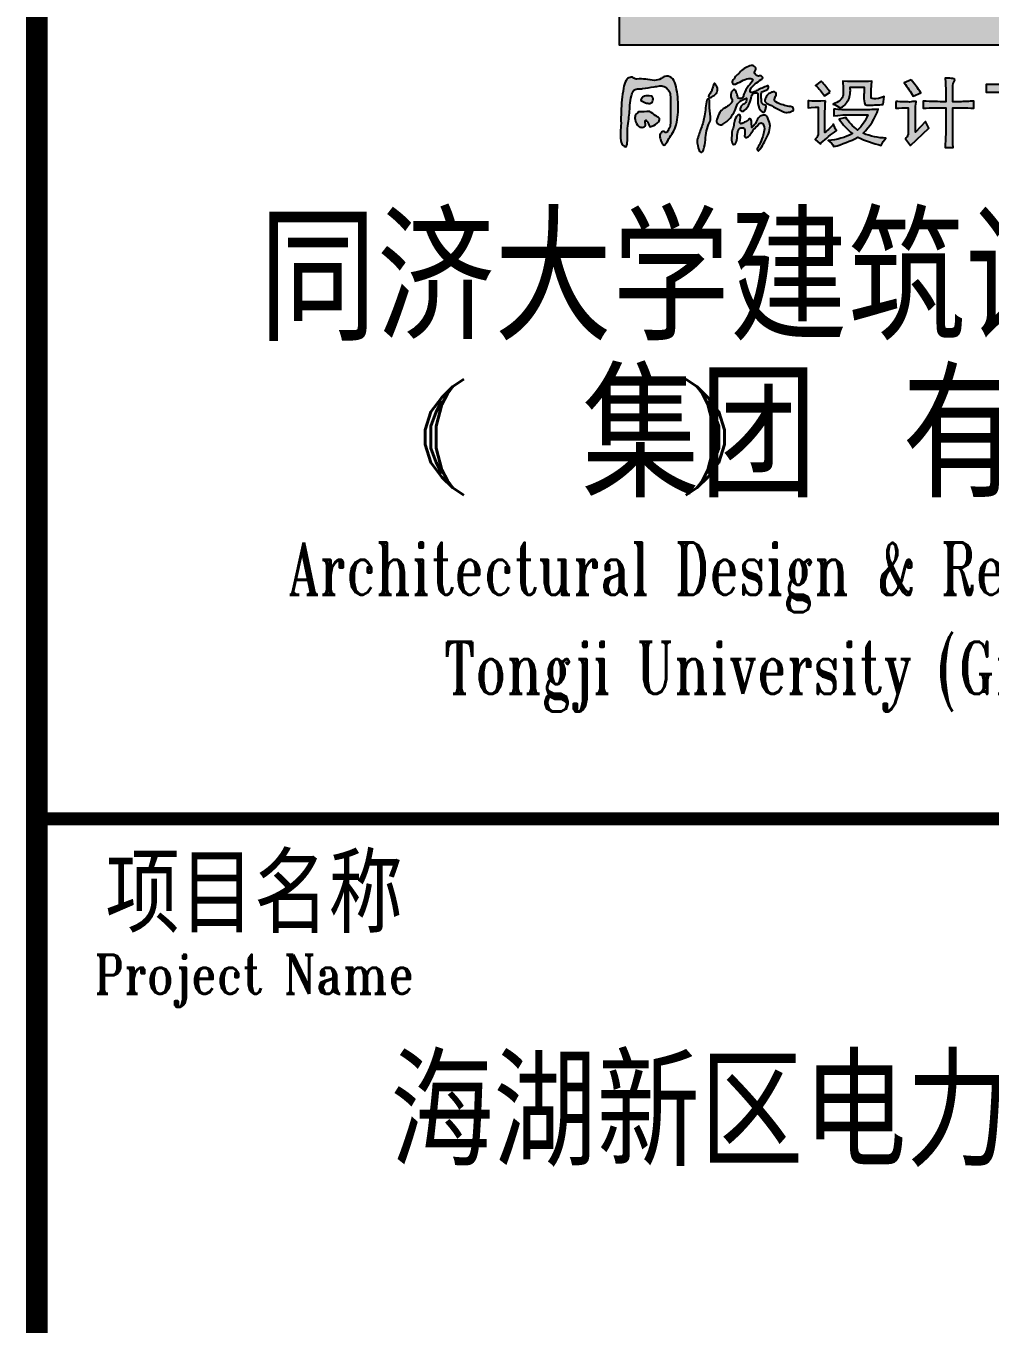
# Model space of a CAD drawing. Extents: x -1348811 to 123514, y -640545 to 749356.
# Drawn here: x -688279 to -686062, y 100925 to 103911 of the extents above; entities that cross this region are included whole.
import ezdxf
from ezdxf.enums import TextEntityAlignment as Align

# ---------------------------------------------------------------- set-up
doc = ezdxf.new("R2010")
doc.units = 0
doc.header["$LTSCALE"] = 10
doc.header["$MEASUREMENT"] = 0
doc.layers.get('0').update_dxf_attribs({"linetype": 'CONTINUOUS'})
doc.layers.add('STAIR', color=9, linetype='CONTINUOUS')
doc.layers.add('图框', color=7, linetype='CONTINUOUS')
doc.styles.add('TKZ1_tjhts.shx', font='tjromant.shx', dxfattribs={"bigfont": 'tjhts.shx'})
doc.styles.add('TKZ2_tjkts.shx', font='tjromant.shx', dxfattribs={"bigfont": 'tjkts.shx'})

# ---------------------------------------------------------------- blocks, each defined once
blk = doc.blocks.new('TJAD_TK_LOGO')
blk.add_hatch(color=256).paths.add_polyline_path([(0.3088, 0.2387, -0.055111), (0.2978, 0.218, -0.399817), (0.2889, 0.2131, -0.15154), (0.2813, 0.2164, -0.301448), (0.2805, 0.2256, 0.010306), (0.2893, 0.248, -0.01851), (0.2158, 0.3296, -0.103184), (0.1567, 0.4231, -0.120959), (0.1559, 0.5005, 0.063512), (0.1683, 0.6375, 0.024265), (0.1633, 0.7157, -0.039016), (0.1589, 0.7586, -0.148803), (0.1672, 0.7952, -0.063522), (0.1899, 0.8185, -0.021561), (0.1991, 0.8269), (0, 0.9887), (0, 0.0136), (1.2, 0.0136), (0.9015, 0.2562, -0.02734), (0.8698, 0.2318, -0.056811), (0.8015, 0.1955, -0.043653), (0.7428, 0.1781, 0.070224), (0.7398, 0.1676, -0.155586), (0.7336, 0.1464, -0.268078), (0.7145, 0.1445, 0.046034), (0.7138, 0.1514, -0.10837), (0.7157, 0.158, 0.067272), (0.7193, 0.1723, 0.007869), (0.606, 0.1714, -0.018474), (0.519, 0.1742, 0.089356), (0.5135, 0.1595, -0.084297), (0.509, 0.1441, -0.378712), (0.4979, 0.1366, -0.129516), (0.4872, 0.1418, 0.010082), (0.4893, 0.1483, -0.06366), (0.4927, 0.1585, -0.047427), (0.496, 0.17, 0.412458), (0.4928, 0.175, 0.04646), (0.4591, 0.1791, -0.083304), (0.3984, 0.1918, -0.056916)])
h = blk.add_hatch(color=256)
h.paths.add_polyline_path([(0.1087, -0.0549, 0.215782), (0.0955, -0.0527, 0.067417), (0.0878, -0.0572, -0.168397), (0.0723, -0.0608, -0.018722), (0.0557, -0.0587, 0.069135), (0.0371, -0.0584, -0.211583), (0.0322, -0.0571, 0.012327), (0.0271, -0.0542, 0.18165), (0.0227, -0.0546, 0.234564), (0.0145, -0.0607, 0.06939), (0.0092, -0.0773, 0.040114), (0.004, -0.1264, 0.00862), (0.0038, -0.1509, 0.034302), (0.0033, -0.1865, 0.240525), (0.0113, -0.1992, 0.151405), (0.014, -0.1995, 0.254247), (0.0165, -0.1924, 0.038225), (0.0174, -0.1663, -0.061608), (0.0194, -0.1463, 0.026815), (0.0223, -0.1127, -0.054652), (0.0257, -0.0929, -0.028262), (0.0289, -0.0835, -0.253686), (0.0385, -0.0789, 0.007206), (0.0489, -0.0782, -0.006599), (0.0729, -0.0746, 0.009999), (0.0841, -0.0723, -0.062381), (0.0934, -0.0735, -0.15567), (0.0993, -0.0771, -0.051163), (0.1052, -0.0853, -0.102101), (0.1065, -0.0911, -0.03095), (0.1072, -0.1291, 0.010088), (0.1069, -0.1503, -0.131285), (0.1038, -0.1627, -0.019629), (0.1006, -0.1683, -0.485137), (0.0962, -0.1696, 0.001583), (0.093, -0.1677, 0.165296), (0.0875, -0.1704, 0.24859), (0.0847, -0.1785, 0.066176), (0.0882, -0.1886, 0.038595), (0.0909, -0.1945, 0.378365), (0.0951, -0.1957, 0.077759), (0.1038, -0.1826, 0.016012), (0.1121, -0.17, 0.054651), (0.1183, -0.1552, 0.087206), (0.1231, -0.1116, 0.064902), (0.1173, -0.0684, 0.144064)])
h.paths.add_polyline_path([(0.0629, -0.0931), (0.0559, -0.0934), (0.0526, -0.0942), (0.0487, -0.0957), (0.0473, -0.0971), (0.0457, -0.0999, 0.333571), (0.0462, -0.1038, 0.045952), (0.0523, -0.1067, 0.064784), (0.0622, -0.1092, 0.210865), (0.0684, -0.1072, 0.127927), (0.0706, -0.102, 0.211886), (0.0696, -0.0958, 0.12013), (0.0674, -0.0941)], flags=17)
h.paths.add_polyline_path([(0.058, -0.146, -0.039434), (0.0609, -0.152, 0.054133), (0.0642, -0.1578, 0.123184), (0.0796, -0.1504, 0.140353), (0.0842, -0.1429, 0.284617), (0.0828, -0.1391, -0.012464), (0.0763, -0.135, 0.016141), (0.0639, -0.1258, -0.029736), (0.0406, -0.1269, -0.149024), (0.0367, -0.13, 0.190304), (0.0335, -0.134, 0.089845), (0.0332, -0.143, 0.171078), (0.0413, -0.1572, 0.249801), (0.0503, -0.1586, 0.378768), (0.055, -0.1529, 0.031236), (0.054, -0.1458), (0.0561, -0.1439)], flags=17)
h.paths.add_polyline_path([(0.1936, -0.0808, -0.130766), (0.1929, -0.0832, -0.049), (0.1889, -0.0904, 0.175351), (0.1867, -0.0955, 0.389375), (0.1886, -0.0971, 0.146359), (0.1966, -0.0935, 0.079034), (0.2024, -0.0886, 0.101244), (0.205, -0.0836, 0.132531), (0.2051, -0.0769, 0.067751), (0.2031, -0.0722, 0.050259), (0.1996, -0.0676, 0.454265), (0.198, -0.0678, 0.06765), (0.196, -0.0731, 0.007561)])
h.paths.add_polyline_path([(0.189, -0.104, 0.313541), (0.1862, -0.1002, 0.335576), (0.1832, -0.1018, 0.015792), (0.1784, -0.1349, -0.057755), (0.1712, -0.1608, 0.000363), (0.1628, -0.1859, 0.094511), (0.1671, -0.2072, 0.230423), (0.1705, -0.2113, 0.369117), (0.1764, -0.2058, 0.039319), (0.18, -0.1854, -0.109188), (0.1887, -0.1489, 0.00425), (0.1908, -0.1434, 0.032369), (0.1887, -0.118, -0.025515)])
h.paths.add_polyline_path([(0.251, -0.0452, 0.093827), (0.2363, -0.0633, 0.302072), (0.2373, -0.0679, 0.296548), (0.2444, -0.0681, 0.04254), (0.259, -0.0604, -0.129019), (0.2753, -0.0571, -0.117204), (0.2785, -0.0581, -0.328405), (0.2786, -0.0608, -0.051459), (0.2703, -0.0723, 0.085646), (0.2604, -0.09, 0.031903), (0.2597, -0.0932, -0.315533), (0.2562, -0.0979, -0.134544), (0.2509, -0.099, -0.408117), (0.2479, -0.0961, 0.035639), (0.2445, -0.0851, 0.084333), (0.2416, -0.0806, 0.358627), (0.239, -0.0802, 0.227473), (0.2329, -0.092, 0.148882), (0.235, -0.0994, -0.254787), (0.2358, -0.1059, -0.110418), (0.229, -0.1131, -0.032156), (0.2173, -0.1207, 0.122106), (0.2102, -0.1279, 0.074479), (0.2035, -0.1443, 0.233421), (0.2058, -0.152, 0.316166), (0.2167, -0.1523, 0.122903), (0.2315, -0.1397, 0.056501), (0.2413, -0.1246, -0.025506), (0.2474, -0.11, -0.174643), (0.2597, -0.1006, 0.004602), (0.2657, -0.0979, -0.251477), (0.2643, -0.107, -0.130218), (0.2586, -0.1116, 0.16089), (0.2539, -0.1165, 0.172735), (0.253, -0.123, 0.448793), (0.2607, -0.1246, 0.141971), (0.272, -0.1086, 0.057248), (0.2765, -0.0945, -0.334885), (0.2836, -0.0873, -0.076773), (0.2877, -0.0871, -0.545841), (0.2894, -0.0894, -0.008092), (0.2895, -0.1045, 0.139136), (0.2949, -0.1235, 0.144746), (0.301, -0.1277, 0.355116), (0.3041, -0.1263, 0.046986), (0.3064, -0.118, 0.052614), (0.3072, -0.1148, 0.237681), (0.3057, -0.1128, 0.025436), (0.3015, -0.1114, -0.354836), (0.298, -0.1075, -0.049448), (0.2968, -0.0935, -0.035628), (0.2969, -0.0883, -0.387964), (0.3001, -0.084, -0.009611), (0.3071, -0.0814, 0.187317), (0.3113, -0.0778, 0.232403), (0.3115, -0.0721, 0.143525), (0.3105, -0.0719, 0.022411), (0.2879, -0.0821, -0.00319), (0.2795, -0.086, -0.206179), (0.276, -0.0863, -0.165764), (0.2735, -0.0838, -0.217969), (0.274, -0.0802, -0.110096), (0.2841, -0.0684, -0.031862), (0.2964, -0.0594, 0.078929), (0.2994, -0.0567, 0.264707), (0.2996, -0.0548, 0.034215), (0.298, -0.0525, 0.174735), (0.2957, -0.0516, 0.001752), (0.2917, -0.0518, -0.177458), (0.2867, -0.0505, -0.140307), (0.2831, -0.0469, -0.275752), (0.2842, -0.0412, 0.167681), (0.2852, -0.035, 0.301407), (0.2787, -0.0302, 0.08311), (0.273, -0.0304, 0.130737)])
h.paths.add_polyline_path([(0.3265, -0.1185, 0.027579), (0.3434, -0.1267, 0.154526), (0.3537, -0.1275, 0.082415), (0.3631, -0.1246, 0.312986), (0.3634, -0.1187, 0.221824), (0.3602, -0.1161, 0.031656), (0.355, -0.1158, -0.00721), (0.3422, -0.1122, -0.071904), (0.3274, -0.106, -0.267193), (0.324, -0.1005, -0.023267), (0.3278, -0.0922, 0.395574), (0.3247, -0.0851, 0.188464), (0.3166, -0.0869, 0.051998), (0.3107, -0.0902, 0.108508), (0.3062, -0.0972, 0.200123), (0.3045, -0.1041, 0.191616), (0.3078, -0.1086, -0.01282)])
h.paths.add_polyline_path([(0.3061, -0.1345, 0.188222), (0.2987, -0.1344, 0.20573), (0.2909, -0.1393, 0.018376), (0.2852, -0.1492, -0.117409), (0.2773, -0.1592, -0.060927), (0.2765, -0.1465, 0.215117), (0.2745, -0.1419, 0.470033), (0.2699, -0.1433, -0.045545), (0.2616, -0.1486, -0.074224), (0.2553, -0.1514, -0.568137), (0.252, -0.1485, -0.07678), (0.2526, -0.1441, 0.100197), (0.2529, -0.1346, 0.387299), (0.2502, -0.1327, 0.118665), (0.2478, -0.1338, 0.185429), (0.2406, -0.1469, -0.018374), (0.2387, -0.1583, 0.026924), (0.2355, -0.1694, -0.013447), (0.2349, -0.18, 0.097057), (0.2361, -0.1921, 0.277047), (0.2398, -0.1951, 0.192921), (0.2429, -0.1932, 0.125735), (0.2464, -0.1796, -0.084178), (0.2486, -0.1648, -0.292454), (0.2566, -0.1598, -0.427415), (0.2627, -0.1662, -0.039723), (0.2621, -0.1773, 0.744354), (0.2674, -0.1794, 0.173973), (0.2753, -0.1721, -0.079593), (0.2831, -0.1615, 0.037997), (0.2923, -0.1518, -0.536451), (0.3002, -0.1519, -0.220641), (0.3027, -0.1657, -0.033334), (0.3, -0.1785, -0.02197), (0.2922, -0.1962, -0.036413), (0.288, -0.2042, 0.059035), (0.2879, -0.2046, 0.221247), (0.2894, -0.2077, 0.229092), (0.2907, -0.2079, 0.104052), (0.2938, -0.2056, 0.039622), (0.3034, -0.1893, 0.031663), (0.3116, -0.1728, 0.083922), (0.3151, -0.1559, 0.095464), (0.3114, -0.1418, 0.118136)])
h.paths.add_polyline_path([(0.4291, -0.0935), (0.4405, -0.0853, 0.028783), (0.4221, -0.0627), (0.4102, -0.0715, -0.06685)])
h.paths.add_polyline_path([(0.4215, -0.1047), (0.4022, -0.1042), (0.3969, -0.1036), (0.3948, -0.1036), (0.3948, -0.1181), (0.4007, -0.1176), (0.4092, -0.1169), (0.4158, -0.1168), (0.4158, -0.1709, -0.223037), (0.4102, -0.1829, -0.003297), (0.4095, -0.1842), (0.42, -0.1936, 0.201777), (0.4221, -0.1917, -0.033526), (0.4536, -0.1659, -0.02738), (0.4473, -0.1527, -0.067274), (0.4298, -0.1697, -0.004515), (0.43, -0.112, -0.051491), (0.4312, -0.1036)])
h.paths.add_polyline_path([(0.4681, -0.0776), (0.4676, -0.0915, -0.202539), (0.4614, -0.1024, -0.066868), (0.4473, -0.1105, -0.101276), (0.4613, -0.1193, 0.145344), (0.4788, -0.1017, 0.140249), (0.4824, -0.0753, -0.003162), (0.5118, -0.0753, -0.016144), (0.5113, -0.0906, 0.052901), (0.5122, -0.1087, 0.214665), (0.5146, -0.1118, 0.093296), (0.5153, -0.1118, 0.137117), (0.5238, -0.1126, 0.000424), (0.5373, -0.1123, 0.022294), (0.5517, -0.1112), (0.5538, -0.0948), (0.5502, -0.0961), (0.5458, -0.0974), (0.5419, -0.0985), (0.5363, -0.0994), (0.5323, -0.0995), (0.5266, -0.0985), (0.5261, -0.0963), (0.5266, -0.0805), (0.5279, -0.0627), (0.5208, -0.0631), (0.5109, -0.0633), (0.4981, -0.0633), (0.4859, -0.0633), (0.4771, -0.0632), (0.4669, -0.0627)])
h.paths.add_polyline_path([(0.5056, -0.1225, -0.002263), (0.4652, -0.1224, -0.028919), (0.4487, -0.1207), (0.4487, -0.1351), (0.4568, -0.134), (0.467, -0.1332, -0.001197), (0.5012, -0.1332, 0.000411), (0.5195, -0.1332, -0.117897), (0.4977, -0.1647, -0.081518), (0.4732, -0.1382), (0.4592, -0.142, 0.067412), (0.4873, -0.1722, -0.099344), (0.4368, -0.1867, -0.117302), (0.4487, -0.1993, 0.051291), (0.4985, -0.1798, 0.052048), (0.5475, -0.1968, -0.102524), (0.5573, -0.1817, -0.086164), (0.5097, -0.1716, 0.112398), (0.5412, -0.1212, -0.018709)])
h.paths.add_polyline_path([(0.6036, -0.1181), (0.6036, -0.1747, -0.094232), (0.598, -0.1829), (0.6085, -0.1968), (0.647, -0.1609), (0.64, -0.147), (0.619, -0.1691), (0.619, -0.1241, -0.058001), (0.6207, -0.1057, 0.319569), (0.6199, -0.1049, 0.045142), (0.6064, -0.1062, 0.020451), (0.5944, -0.1061, -0.034776), (0.5777, -0.1049), (0.5777, -0.1193, -0.030546)])
h.paths.add_polyline_path([(0.6099, -0.0601), (0.5952, -0.0664, -0.049542), (0.6141, -0.0941), (0.6302, -0.0872, 0.030356)])
h.paths.add_polyline_path([(0.6595, -0.1054, -0.019379), (0.6351, -0.1042), (0.6351, -0.1193, -0.02608), (0.6603, -0.1181), (0.682, -0.1181), (0.682, -0.1729, -0.021278), (0.6806, -0.2012), (0.6974, -0.2012, -0.017067), (0.6967, -0.1716), (0.6967, -0.1181), (0.7148, -0.1181, -0.024313), (0.7409, -0.1193), (0.7409, -0.1042, -0.018656), (0.7103, -0.1055), (0.6967, -0.1055), (0.6967, -0.0765, -0.143011), (0.7016, -0.0589, 0.162811), (0.697, -0.0572, 0.035376), (0.6847, -0.0564, 0.004148), (0.6806, -0.0564, -0.046173), (0.6819, -0.0675, -0.00345), (0.682, -0.1055, -0.001359)])
h.paths.add_polyline_path([(0.7665, -0.0695), (0.7665, -0.0854), (0.8078, -0.0854), (0.8078, -0.2004), (0.8257, -0.2004), (0.8257, -0.0854), (0.867, -0.0854), (0.867, -0.0695)])
h.paths.add_polyline_path([(0.9301, -0.1569, -0.040499), (0.9291, -0.1744, -0.3078), (0.915, -0.1875, -0.189438), (0.8973, -0.1845, -0.186489), (0.89, -0.1721, -0.07743), (0.8894, -0.158), (0.8723, -0.158, 0.198241), (0.8816, -0.1938, 0.214326), (0.9098, -0.2039, 0.249549), (0.9415, -0.1907, 0.135294), (0.948, -0.1641), (0.948, -0.0695), (0.9301, -0.0695)])
h.paths.add_polyline_path([(1.0285, -0.0695), (1.0088, -0.0695), (0.9602, -0.2004), (0.9786, -0.2004), (0.9926, -0.1613), (1.0441, -0.1613), (1.0579, -0.2004), (1.0772, -0.2004)])
h.paths.add_polyline_path([(1.0186, -0.0882), (1.0389, -0.146), (0.9981, -0.146)], flags=16)
h.paths.add_polyline_path([(1.0908, -0.0695), (1.0908, -0.2004), (1.1399, -0.2004, 0.229129), (1.182, -0.1827, 0.179316), (1.1971, -0.1343, 0.181564), (1.1826, -0.0858, 0.220204), (1.1406, -0.0695)])
h.paths.add_polyline_path([(1.1086, -0.0846), (1.1391, -0.0846, -0.337188), (1.1746, -0.1078, -0.124189), (1.1773, -0.1517, -0.40123), (1.1391, -0.1844), (1.1086, -0.1844)], flags=16)
for points in [[(0, 0.9887), (0, 0.0136), (1.2, 0.0136)], [(0.867, -0.0695), (0.7665, -0.0695), (0.7665, -0.0854), (0.8078, -0.0854), (0.8078, -0.2004), (0.8257, -0.2004), (0.8257, -0.0854), (0.867, -0.0854)]]:
    blk.add_lwpolyline(points, close=True)
for points in [[(0.0841, -0.0723, -0.064608), (0.0938, -0.0736, -0.148081), (0.0993, -0.0771, -0.051163), (0.1052, -0.0853, -0.102101), (0.1065, -0.0911, -0.03095), (0.1072, -0.1291, 0.010316), (0.1069, -0.1508, -0.114991), (0.1044, -0.1617, -0.026322), (0.0999, -0.1693, -0.36855), (0.0962, -0.1696, 0.001583), (0.093, -0.1677, 0.165296), (0.0875, -0.1704, 0.284311), (0.085, -0.1796, 0.058684), (0.0882, -0.1886, 0.035482), (0.0906, -0.194, 0.42388), (0.0951, -0.1957, 0.077759), (0.1038, -0.1826, 0.016012), (0.1121, -0.17, 0.060529), (0.1188, -0.1536, 0.083781), (0.1231, -0.1116, 0.063229), (0.1176, -0.0695, 0.154163), (0.1087, -0.0549, 0.215782), (0.0955, -0.0527, 0.067417), (0.0878, -0.0572, -0.15511), (0.0736, -0.0609, -0.020128), (0.0557, -0.0587, 0.069135), (0.0371, -0.0584, -0.152007), (0.0334, -0.0579, 0.015393), (0.0271, -0.0542, 0.18165), (0.0227, -0.0546, 0.24442), (0.0143, -0.0611, 0.067673), (0.0092, -0.0773, 0.040114), (0.004, -0.1264, 0.00862), (0.0038, -0.1509, 0.034302), (0.0033, -0.1865, 0.219688), (0.0102, -0.1985, 0.224662), (0.014, -0.1995, 0.254247), (0.0165, -0.1924, 0.038225), (0.0174, -0.1663, -0.061608), (0.0194, -0.1463, 0.026815), (0.0223, -0.1127, -0.054652), (0.0257, -0.0929, -0.028262), (0.0289, -0.0835, -0.253686), (0.0385, -0.0789, 0.007206), (0.0489, -0.0782, -0.006599), (0.0729, -0.0746, 0.009999)], [(0.273, -0.0304, 0.130737), (0.251, -0.0452, 0.088699), (0.2369, -0.0622, 0.387064), (0.2373, -0.0679, 0.296548), (0.2444, -0.0681, 0.04254), (0.259, -0.0604, -0.129019), (0.2753, -0.0571, -0.117204), (0.2785, -0.0581, -0.328405), (0.2786, -0.0608, -0.051459), (0.2703, -0.0723, 0.085646), (0.2604, -0.09, 0.042347), (0.2595, -0.0943, -0.257362), (0.2562, -0.0979, -0.134544), (0.2509, -0.099, -0.408117), (0.2479, -0.0961, 0.033303), (0.2447, -0.0858, 0.096312), (0.2416, -0.0806, 0.428215), (0.2386, -0.0805, 0.197066), (0.233, -0.0907, 0.173607), (0.235, -0.0994, -0.254787), (0.2358, -0.1059, -0.110418), (0.229, -0.1131, -0.032156), (0.2173, -0.1207, 0.123756), (0.2101, -0.1281, 0.067355), (0.2039, -0.1428, 0.278531), (0.2058, -0.152, 0.316166), (0.2167, -0.1523, 0.122903), (0.2315, -0.1397, 0.056501), (0.2413, -0.1246, -0.025506), (0.2474, -0.11, -0.174643), (0.2597, -0.1006, 0.004602), (0.2657, -0.0979, -0.251477), (0.2643, -0.107, -0.130218), (0.2586, -0.1116, 0.16089), (0.2539, -0.1165, 0.172735), (0.253, -0.123, 0.448793), (0.2607, -0.1246, 0.141971), (0.272, -0.1086, 0.060529), (0.2766, -0.0936, -0.306995), (0.2836, -0.0873, -0.076773), (0.2877, -0.0871, -0.332365), (0.2894, -0.0882, -0.00874), (0.2895, -0.1045, 0.139136), (0.2949, -0.1235, 0.144746), (0.301, -0.1277, 0.411443), (0.3043, -0.1258, 0.044065), (0.3064, -0.118, 0.052614), (0.3072, -0.1148, 0.288852), (0.3052, -0.1126, 0.027434), (0.3007, -0.1112, -0.22073), (0.2982, -0.1087, -0.053716), (0.2968, -0.0935, -0.048058), (0.2971, -0.0866, -0.264203), (0.3001, -0.084, -0.009366), (0.3069, -0.0815, 0.189138), (0.3112, -0.0779, 0.23794), (0.3115, -0.0721, 0.298753), (0.3095, -0.0723, 0.021447), (0.2879, -0.0821, -0.00319), (0.2795, -0.086, -0.206179), (0.276, -0.0863, -0.165764), (0.2735, -0.0838, -0.217969), (0.274, -0.0802, -0.110096), (0.2841, -0.0684, -0.031862), (0.2964, -0.0594, 0.078929), (0.2994, -0.0567, 0.347861), (0.2993, -0.0542, 0.026782), (0.298, -0.0525, 0.206765), (0.2952, -0.0516, 0.001894), (0.291, -0.0518, -0.151169), (0.2867, -0.0505, -0.140307), (0.2831, -0.0469, -0.275752), (0.2842, -0.0412, 0.167681), (0.2852, -0.035, 0.301407), (0.2787, -0.0302, 0.08311)], [(0.5517, -0.1112), (0.5538, -0.0948), (0.5502, -0.0961), (0.5458, -0.0974), (0.5419, -0.0985), (0.5363, -0.0994), (0.5323, -0.0995), (0.5283, -0.0988), (0.5265, -0.0979), (0.5263, -0.0971), (0.5261, -0.0954), (0.5266, -0.0805), (0.5279, -0.0627), (0.5208, -0.0631), (0.5109, -0.0633), (0.4981, -0.0633), (0.4859, -0.0633), (0.4771, -0.0632), (0.4669, -0.0627), (0.4681, -0.0776), (0.4676, -0.0915, -0.202539), (0.4614, -0.1024, -0.066868), (0.4473, -0.1105, -0.101276), (0.4613, -0.1193, 0.145344), (0.4788, -0.1017, 0.140249), (0.4824, -0.0753, -0.003162), (0.5118, -0.0753), (0.5118, -0.0753, -0.016144), (0.5113, -0.0906, 0.050777), (0.5121, -0.108, 0.255064), (0.5146, -0.1118, 0.093296), (0.5153, -0.1118, 0.137117), (0.5238, -0.1126, 0.000424), (0.5373, -0.1123, 0.022294)], [(0.5777, -0.1049), (0.5777, -0.1193, -0.030546), (0.6036, -0.1181), (0.6036, -0.1747, -0.094232), (0.598, -0.1829), (0.6085, -0.1968), (0.647, -0.1609), (0.64, -0.147), (0.619, -0.1691), (0.619, -0.1241, -0.055814), (0.6205, -0.1063, 0.652499), (0.6196, -0.1049, 0.044194), (0.6064, -0.1062, 0.020451), (0.5944, -0.1061, -0.034776)]]:
    blk.add_lwpolyline(points, format="xyb", close=True)
for points in [[(0.1979, -0.068, 0.064778), (0.196, -0.0731, 0.007561), (0.1936, -0.0808, -0.130766), (0.1929, -0.0832, -0.049), (0.1889, -0.0904, 0.145283), (0.1868, -0.0946, 0.551757), (0.1886, -0.0971, 0.146359), (0.1966, -0.0935, 0.079034), (0.2024, -0.0886, 0.101244), (0.205, -0.0836, 0.132531), (0.2051, -0.0769, 0.09128), (0.2022, -0.0707, 0.033188), (0.1998, -0.0677, 0.58845), (0.1979, -0.068, 1.283189)], [(0.4405, -0.0853, 0.028783), (0.4221, -0.0627), (0.4102, -0.0715, -0.06685), (0.4291, -0.0935), (0.4405, -0.0853)], [(0.6099, -0.0601), (0.5952, -0.0664, -0.049542), (0.6141, -0.0941), (0.6302, -0.0872, 0.030356), (0.6099, -0.0601, -0.367543)], [(0.7016, -0.0589, 0.162811), (0.697, -0.0572, 0.035376), (0.6847, -0.0564, 0.004148), (0.6806, -0.0564, -0.046173), (0.6819, -0.0675, -0.00345), (0.682, -0.1055, -0.001359), (0.6595, -0.1054, -0.019379), (0.6351, -0.1042), (0.6351, -0.1193, -0.02608), (0.6603, -0.1181), (0.682, -0.1181), (0.682, -0.1729, -0.021278), (0.6806, -0.2012), (0.6974, -0.2012, -0.017067), (0.6967, -0.1716), (0.6967, -0.1181), (0.7151, -0.1181, -0.024106), (0.7409, -0.1193), (0.7409, -0.1042, -0.018656), (0.7103, -0.1055), (0.6967, -0.1055), (0.6967, -0.0765, -0.143011), (0.7016, -0.0589, -0.556347)], [(0.0674, -0.0941), (0.0629, -0.0931), (0.0559, -0.0934), (0.0526, -0.0942), (0.0487, -0.0957), (0.0473, -0.0971), (0.0457, -0.0999), (0.0457, -0.0999, 0.333571), (0.0462, -0.1038, 0.045952), (0.0523, -0.1067, 0.064784), (0.0622, -0.1092, 0.210865), (0.0684, -0.1072, 0.127927), (0.0706, -0.102, 0.211886), (0.0696, -0.0958, 0.12013), (0.0674, -0.0941, 0.205248)], [(0.1832, -0.1018, 0.015792), (0.1784, -0.1349, -0.057755), (0.1712, -0.1608, 0.000363), (0.1628, -0.1859, 0.094511), (0.1671, -0.2072, 0.230423), (0.1705, -0.2113, 0.369117), (0.1764, -0.2058, 0.039319), (0.18, -0.1854, -0.109188), (0.1887, -0.1489, 0.00425), (0.1908, -0.1434, 0.032369), (0.1887, -0.118, -0.024093), (0.189, -0.1048, 0.365167), (0.1862, -0.1002, 0.335576), (0.1832, -0.1018, -4.82272)], [(0.324, -0.1005, -0.023267), (0.3278, -0.0922, 0.395574), (0.3247, -0.0851, 0.188464), (0.3166, -0.0869, 0.051998), (0.3107, -0.0902, 0.108508), (0.3062, -0.0972, 0.200123), (0.3045, -0.1041, 0.239968), (0.3091, -0.1093, -0.011966), (0.3265, -0.1185, 0.026796), (0.3429, -0.1265, 0.16248), (0.3537, -0.1275, 0.082415), (0.3631, -0.1246, 0.312986), (0.3634, -0.1187, 0.221824), (0.3602, -0.1161, 0.031656), (0.355, -0.1158, -0.00721), (0.3422, -0.1122, -0.071904), (0.3274, -0.106, -0.267193), (0.324, -0.1005, -1.034673)], [(0.4312, -0.1036), (0.4215, -0.1047), (0.4022, -0.1042), (0.3969, -0.1036), (0.3948, -0.1036), (0.3948, -0.1036), (0.3948, -0.1181), (0.4007, -0.1176), (0.4092, -0.1169), (0.4158, -0.1168), (0.4158, -0.171, -0.221898), (0.4102, -0.1829, -0.003297), (0.4095, -0.1842), (0.42, -0.1936, 0.201777), (0.4221, -0.1917, -0.033526), (0.4536, -0.1659, -0.02738), (0.4473, -0.1527, -0.067274), (0.4298, -0.1697, -0.004515), (0.43, -0.112, -0.051491), (0.4312, -0.1036, 1.276431)], [(0.0406, -0.1269), (0.0406, -0.1269, -0.149024), (0.0367, -0.13, 0.190304), (0.0335, -0.134, 0.089845), (0.0332, -0.143, 0.171078), (0.0413, -0.1572, 0.249801), (0.0503, -0.1586, 0.403637), (0.0549, -0.1524, 0.029133), (0.054, -0.1458), (0.0561, -0.1439), (0.058, -0.146, -0.039434), (0.0609, -0.152, 0.054133), (0.0642, -0.1578, 0.123184), (0.0796, -0.1504, 0.129726), (0.084, -0.1436, 0.403849), (0.0819, -0.1386, -0.010847), (0.0763, -0.135, 0.016141), (0.0639, -0.1258, -0.029736), (0.0406, -0.1269, 49.864195)], [(0.2478, -0.1338, 0.185682), (0.2406, -0.1469, -0.018341), (0.2387, -0.1583, 0.026924), (0.2355, -0.1694, -0.013447), (0.2349, -0.18, 0.093363), (0.236, -0.1917, 0.304335), (0.2398, -0.1951, 0.291554), (0.2438, -0.1916, 0.117574), (0.2464, -0.1787, -0.079063), (0.2486, -0.1648, -0.300592), (0.2569, -0.1598, -0.368552), (0.2626, -0.1652, -0.043209), (0.2621, -0.1773, 0.744354), (0.2674, -0.1794, 0.177438), (0.2754, -0.1719, -0.078291), (0.2831, -0.1615, 0.039946), (0.2927, -0.1512, -0.451499), (0.2998, -0.1514, -0.230308), (0.3027, -0.1657, -0.033334), (0.3, -0.1785, -0.02197), (0.2922, -0.1962, -0.034481), (0.2883, -0.2038, 0.327695), (0.2882, -0.2061, 0.128468), (0.2894, -0.2077, 0.229092), (0.2907, -0.2079, 0.151567), (0.2948, -0.2041, 0.035943), (0.3034, -0.1893, 0.031663), (0.3116, -0.1728, 0.083922), (0.3151, -0.1559, 0.095464), (0.3114, -0.1418, 0.118136), (0.3061, -0.1345, 0.188222), (0.2987, -0.1344, 0.20573), (0.2909, -0.1393, 0.021251), (0.2844, -0.1508, -0.101043), (0.2773, -0.1592, -0.060927), (0.2765, -0.1465, 0.215117), (0.2745, -0.1419, 0.470033), (0.2699, -0.1433, -0.045545), (0.2616, -0.1486, -0.074224), (0.2553, -0.1514, -0.417651), (0.2521, -0.1497, -0.097649), (0.2526, -0.1441, 0.097114), (0.253, -0.1349, 0.421439), (0.2502, -0.1327, 0.118665), (0.2478, -0.1338, 0.480434)], [(0.4487, -0.1206), (0.4487, -0.1351), (0.4568, -0.134), (0.467, -0.1332, -0.001197), (0.5012, -0.1332, 0.000411), (0.5195, -0.1332, -0.117897), (0.4977, -0.1647, -0.081518), (0.4732, -0.1382), (0.4592, -0.142, 0.067412), (0.4873, -0.1722, -0.099344), (0.4368, -0.1867, -0.117302), (0.4487, -0.1993, 0.051291), (0.4985, -0.1798, 0.052048), (0.5475, -0.1968, -0.102524), (0.5573, -0.1817, -0.086164), (0.5097, -0.1716, 0.112398), (0.5412, -0.1212, -0.018709), (0.5056, -0.1225, -0.002263), (0.4652, -0.1224, -0.029288), (0.4485, -0.1206, -12.247816)]]:
    blk.add_lwpolyline(points, format="xyb")
at = {"style": 'TKZ1_tjhts.shx', "width": 0.7}
for s, p in [('Architectural Design & Research Institute of', (0.6, -1.0814)), ('Tongji University (Group) Co.,Ltd.', (0.6, -1.2887))]:
    blk.add_text(s, height=0.108983, dxfattribs=at).set_placement(p, align=Align.MIDDLE_CENTER)
at = {"layer": '图框', "style": 'TKZ1_tjhts.shx'}
for s, height, p in [('同济大学建筑设计研究院', 0.258835, (0.6, -0.4754)), (' 集团 有限公司', 0.25884, (0.6594, -0.8031))]:
    blk.add_text(s, height=height, dxfattribs=at).set_placement(p, align=Align.MIDDLE_CENTER)
at = {"layer": '图框', "style": 'TKZ1_tjhts.shx', "width": 1.7}
blk.add_text('(  )', height=0.15893, dxfattribs=at).set_placement((-0.44, -0.8747))
blk = doc.blocks.new('TJAD_TK_A1')
at = {"const_width": 1}
blk.add_lwpolyline([(1251.379, 940.449), (1251.379, 366.449)], dxfattribs=at)
at = {"layer": '图框', "const_width": 0.6}
blk.add_lwpolyline([(1251.379, 670.449), (1331.379, 670.449)], dxfattribs=at)
at = {"color": 1, "xscale": 22.02171320475964, "yscale": 22.02171320475964, "zscale": 22.02171320475958}
blk.add_blockref('TJAD_TK_LOGO', (1278.166, 705.775), dxfattribs=at)
at = {"style": 'TKZ2_tjkts.shx'}
blk.add_text('项目名称', height=3.6, dxfattribs=at).set_placement((1261.379, 666.997), align=Align.MIDDLE_CENTER)
at = {"style": 'TKZ2_tjkts.shx', "width": 0.8}
blk.add_text('Project Name', height=1.8, dxfattribs=at).set_placement((1261.379, 663.297), align=Align.MIDDLE_CENTER)
blk = doc.blocks.new('TJAD_图框_A1')
at = {"layer": '图框'}
blk.add_blockref('TJAD_TK_A1', (0, 0), dxfattribs=at)
at = {"layer": '图框', "color": 6, "style": 'TKZ1_tjhts.shx'}
blk.add_text('海湖新区电力住宅小区', height=5, dxfattribs=at).set_placement((1291.379, 656.949), align=Align.MIDDLE_CENTER)

msp = doc.modelspace()

# ---------------------------------------------------------------- block references
at = {"layer": 'STAIR', "xscale": 50, "yscale": 50, "zscale": 50}
msp.add_blockref('TJAD_图框_A1', (-750823.1, 68564.6), dxfattribs=at)

doc.saveas('drawing.dxf')
